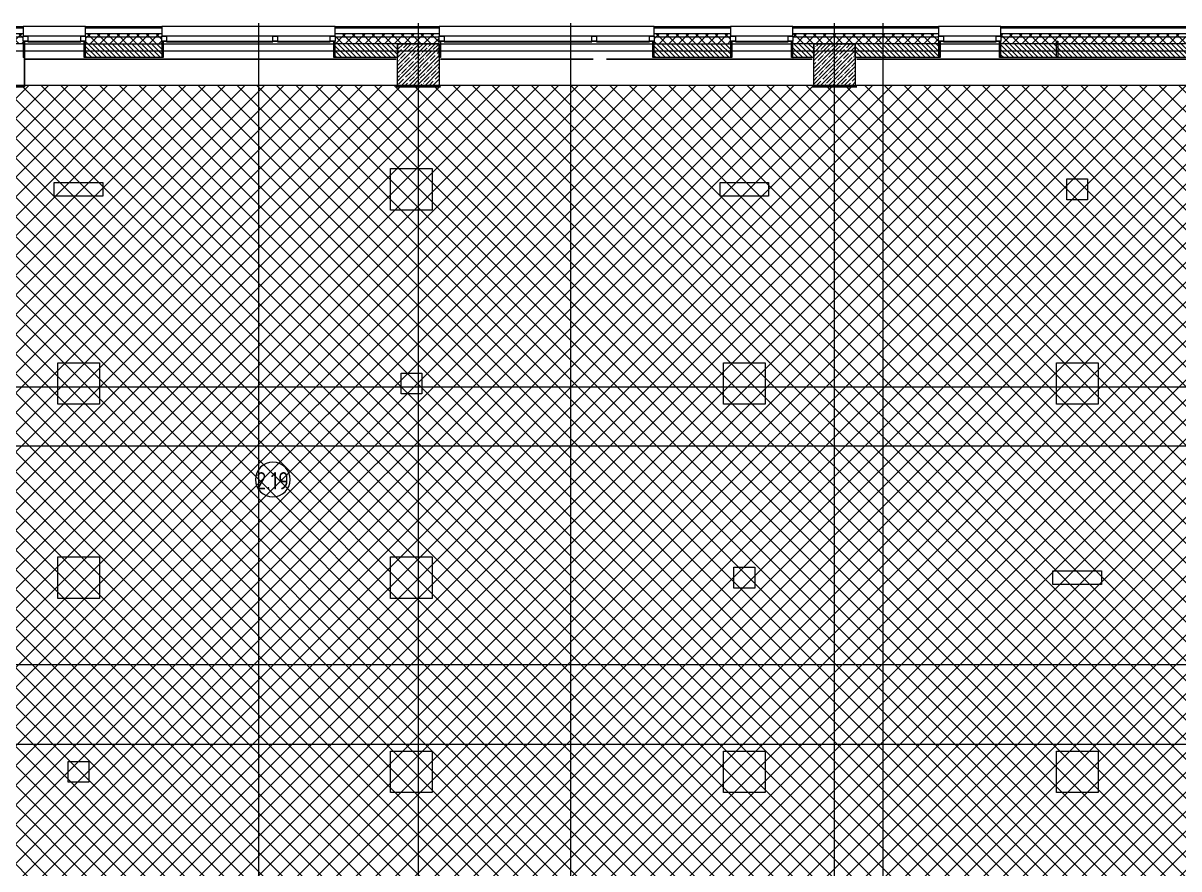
# Model space of a CAD drawing. Header units: millimetres. Extents: x 36059 to 234328, y -8553 to 29000.
# Drawn here: x 48760 to 65425, y 15200 to 27398 of the extents above; entities that cross this region are included whole.
import ezdxf

# ---------------------------------------------------------------- set-up
doc = ezdxf.new("R2010")
doc.units = ezdxf.units.MM
doc.linetypes.add('Осевая', pattern=[31.75, 6.35, -4.7625, 15.875, -4.7625])
for name, color, linetype, lineweight, true_color in [('A-ANNO-NOTE', 1, 'Continuous', 9, 0xff0000), ('A-CLNG-1', 7, 'Continuous', 9, 0xeaeaea), ('A-WALL-1', 7, 'Continuous', 9, 0x3c3c3c), ('A-WALL-2', 7, 'Continuous', 9, 0x535353), ('A-WALL-FNSH-1', 7, 'Continuous', 9, 0x3c3c3c), ('I-WALL-1', 7, 'Continuous', 9, 0x535353), ('S-COLS-1', 9, 'Continuous', 9, 0x808080), ('S-COLS-2', 7, 'Continuous', 9, 0x3c3c3c)]:
    doc.layers.add(name, color=color, linetype=linetype, lineweight=lineweight, true_color=true_color)
for name, color, linetype, lineweight in [('A-AREA-IDEN', 7, 'Continuous', 9), ('A-CLNG-PATT', 7, 'Continuous', 9), ('A-GLAZ', 7, 'Continuous', 9), ('A-GLAZ-1', 7, 'Continuous', 13), ('A-WALL', 7, 'Continuous', 9), ('I-WALL', 7, 'Continuous', 9), ('S-COLS', 7, 'Continuous', 9), ('Оси', 7, 'Continuous', 9), ('Оси-2', 7, 'Осевая', 9)]:
    doc.layers.add(name, color=color, linetype=linetype, lineweight=lineweight)
doc.styles.add('GOST Common', font='GOST_Common.ttf', dxfattribs={"width": 0.9, "height": 250})
pattern_1 = [(45, (0, 0), (-70.71068, 70.71068), []), (135, (0, 0), (-70.71068, -70.71068), [])]
pattern_2 = [(45, (0, 0), (-57.02463, 57.02463), []), (45, (57.025, 0), (-57.02463, 57.02463), [100.806, -20.161, 3.353, -16.808])]
pattern_3 = [(0, (0, 0), (121.92, 30.48), [10.058, -81.382, 10.058, -81.382, -487.68]), (0, (0, 0), (121.92, 30.48), [-182.88, 10.058, -172.822, 10.058, -81.382, -213.36]), (0, (0, 0), (121.92, 30.48), [-457.2, 10.058, -50.902, 10.058, -142.342]), (120, (45.72, 15.24), (-87.356454, 90.345817), [10.058, -81.382, 10.058, -81.382, -487.68]), (120, (45.72, 15.24), (-87.356454, 90.345817), [-182.88, 10.058, -172.822, 10.058, -81.382, -213.36]), (120, (45.72, 15.24), (-87.356454, 90.345817), [-457.2, 10.058, -50.902, 10.058, -142.342]), (240, (60.96, 76.2), (-34.563546, -120.825817), [10.058, -81.382, 10.058, -81.382, -487.68]), (240, (60.96, 76.2), (-34.563546, -120.825817), [-182.88, 10.058, -172.822, 10.058, -81.382, -213.36]), (240, (60.96, 76.2), (-34.563546, -120.825817), [-457.2, 10.058, -50.902, 10.058, -142.342])]

# ---------------------------------------------------------------- blocks, each defined once
blk = doc.blocks.new('120_Окно_СКБ_2Ст - 120_Окно_СКБ_2Ст 3100х2500 _мал_створка слева_ 2-19089248-Сводный план потолка 3 этажа в осях 12-23')
at = {"layer": 'A-GLAZ'}
for p, q in [((1550, -5), (-1550, -5)), ((-1550, -75), (1550, -75))]:
    blk.add_line(p, q, dxfattribs=at)
at = {"layer": 'A-GLAZ-1'}
for p, q in [((-1550, -75), (-1550, -5)), ((-1550, -5), (-1480, -5)), ((-1480, -75), (-1550, -75)), ((-1480, -5), (-1480, -75)), ((-1480, -75), (-1480, -85)), ((-1480, -85), (650, -85)), ((-1430, -85), (-1430, -75)), ((600, -85), (600, -75)), ((650, -75), (650, -5)), ((650, -5), (720, -5)), ((720, -75), (650, -75)), ((650, -85), (650, -75)), ((720, -5), (720, -75)), ((720, -75), (720, -85)), ((720, -85), (1480, -85)), ((770, -85), (770, -75)), ((1430, -85), (1430, -75)), ((1480, -75), (1480, -5)), ((1480, -5), (1550, -5)), ((1550, -75), (1480, -75)), ((1480, -85), (1480, -75)), ((1550, -5), (1550, -75))]:
    blk.add_line(p, q, dxfattribs=at)
blk = doc.blocks.new('120_Окно_СКБ_2Ст - 120_Окно_СКБ_2Ст 2500х2500 _мал створка справа_-23206729-Сводный план потолка 3 этажа в осях 12-23')
at = {"layer": 'A-GLAZ'}
for p, q in [((1250, -5), (-1250, -5)), ((-1250, -75), (1250, -75))]:
    blk.add_line(p, q, dxfattribs=at)
at = {"layer": 'A-GLAZ-1'}
for p, q in [((-1250, -75), (-1250, -5)), ((-1250, -5), (-1180, -5)), ((-1180, -75), (-1250, -75)), ((-1180, -5), (-1180, -75)), ((-1180, -75), (-1180, -85)), ((-1180, -85), (350, -85)), ((-1130, -85), (-1130, -75)), ((300, -85), (300, -75)), ((350, -75), (350, -5)), ((350, -5), (420, -5)), ((420, -75), (350, -75)), ((350, -85), (350, -75)), ((420, -5), (420, -75)), ((420, -75), (420, -85)), ((420, -85), (1180, -85)), ((470, -85), (470, -75)), ((1130, -85), (1130, -75)), ((1180, -75), (1180, -5)), ((1180, -5), (1250, -5)), ((1250, -75), (1180, -75)), ((1180, -85), (1180, -75)), ((1250, -5), (1250, -75))]:
    blk.add_line(p, q, dxfattribs=at)
blk = doc.blocks.new('120_Окно_СКБ_1Ст - 120_Окно_СКБ_1Ст_900х2500_h_-21649151-Сводный план потолка 3 этажа в осях 12-23')
at = {"layer": 'A-GLAZ'}
for p, q in [((450, -5), (-450, -5)), ((-450, -75), (450, -75))]:
    blk.add_line(p, q, dxfattribs=at)
at = {"layer": 'A-GLAZ-1'}
for p, q in [((-450, -75), (-450, -5)), ((-450, -5), (-380, -5)), ((-380, -75), (-450, -75)), ((-380, -5), (-380, -75)), ((-380, -75), (-380, -85)), ((-380, -85), (380, -85)), ((-330, -85), (-330, -75)), ((330, -85), (330, -75)), ((380, -75), (380, -5)), ((380, -5), (450, -5)), ((450, -75), (380, -75)), ((380, -85), (380, -75)), ((450, -5), (450, -75))]:
    blk.add_line(p, q, dxfattribs=at)
blk = doc.blocks.new('120_Окно_СКБ_1Ст - 120_Окно_СКБ_1Ст 900х2500_h_-19906774-Сводный план потолка 3 этажа в осях 12-23')
at = {"layer": 'A-GLAZ'}
for p, q in [((450, -5), (-450, -5)), ((-450, -75), (450, -75))]:
    blk.add_line(p, q, dxfattribs=at)
at = {"layer": 'A-GLAZ-1'}
for p, q in [((-450, -75), (-450, -5)), ((-450, -5), (-380, -5)), ((-380, -75), (-450, -75)), ((-380, -5), (-380, -75)), ((-380, -75), (-380, -85)), ((-380, -85), (380, -85)), ((-330, -85), (-330, -75)), ((330, -85), (330, -75)), ((380, -75), (380, -5)), ((380, -5), (450, -5)), ((450, -75), (380, -75)), ((380, -85), (380, -75)), ((450, -5), (450, -75))]:
    blk.add_line(p, q, dxfattribs=at)
blk = doc.blocks.new('Марка_Помещения - Номер-25198446-Сводный план потолка 3 этажа в осях 12-23')
at = {"layer": 'A-AREA-IDEN'}
for start, end in [(360, 180), (180, 360)]:
    blk.add_arc((0, 0), 2.5, start, end, dxfattribs=at)

msp = doc.modelspace()

# ---------------------------------------------------------------- hatches: boundary and pattern name
at = {"layer": 'A-CLNG-PATT'}
h = msp.add_hatch(dxfattribs=at)
h.set_pattern_fill('FP_69', color=256, style=0, pattern_type=2)
h.set_pattern_definition([(45, (0, 0), (-141.42136, 141.42136), []), (135, (0, 0), (-141.42136, -141.42136), [])])
h.paths.add_polyline_path([(65769.3, 12300), (66160, 12300), (66160, 12471), (66157.7, 12452.1), (66139, 12404.7), (66113.2, 12367.4), (66076, 12334.8), (66034.4, 12313), (65987.6, 12301.5), (65939.4, 12301.5), (65892.6, 12313), (65849.9, 12335.4), (65813.4, 12368), (65786.4, 12407.1), (65769.3, 12452.1), (65763.9, 12503.4), (65769.3, 12547.9), (65786.4, 12592.9), (65813.8, 12632.6), (65849.9, 12664.6), (65892.6, 12687), (65939.4, 12698.5), (65987.6, 12698.5), (66034.4, 12687), (66077.1, 12664.6), (66113.2, 12632.6), (66140.6, 12592.9), (66157.7, 12547.9), (66160, 12529), (66159.4, 26500), (42760, 26500), (42760, 12300), (65763.5, 12300)])
h.paths.add_polyline_path([(61160, 14457), (60960, 14457), (60960, 14657), (61160, 14657)])
h.paths.add_polyline_path([(61960, 14457), (61960, 14657), (62160, 14657), (62160, 14457)])
h.paths.add_polyline_path([(55160, 14457), (54960, 14457), (54960, 14657), (55160, 14657)])
h.paths.add_polyline_path([(53960, 14457), (53960, 14657), (54160, 14657), (54160, 14457)])
h.paths.add_polyline_path([(42955.9, 26084.5), (42909.1, 26096), (42866.4, 26118.4), (42830.3, 26150.4), (42802.9, 26190.1), (42785.8, 26235.1), (42780, 26283), (42785.8, 26330.9), (42802.9, 26375.9), (42830.3, 26415.6), (42866.4, 26447.6), (42909.1, 26470), (42955.9, 26481.5), (43004.1, 26481.5), (43050.9, 26470), (43093.6, 26447.6), (43129.7, 26415.6), (43157.1, 26375.9), (43174.2, 26330.9), (43180, 26283), (43174.2, 26235.1), (43157.1, 26190.1), (43129.7, 26150.4), (43093.6, 26118.4), (43050.9, 26096), (43004.1, 26084.5)])
at = {"layer": 'A-WALL'}
h = msp.add_hatch(dxfattribs=at)
h.set_pattern_fill('FP_20', color=256, style=0, pattern_type=2)
h.set_pattern_definition(pattern_1)
h.paths.add_polyline_path([(84520.7, 27200), (84520.7, 27250), (80350, 27250), (80350, 27200), (83395.3, 27200)])
h.paths.add_polyline_path([(77250, 27200), (77250, 27250), (76350, 27250), (76350, 27200)])
h.paths.add_polyline_path([(74250, 27200), (74250, 27250), (72910, 27250), (72910, 27200), (73204.2, 27200)])
h.paths.add_polyline_path([(70292.4, 27200), (70810, 27200), (70810, 27250), (69610, 27250), (69610, 27200)])
h.paths.add_polyline_path([(67110, 27200), (67110, 27250), (62860, 27250), (62860, 27200), (65924.8, 27200)])
h.paths.add_polyline_path([(61960, 27200), (61960, 27250), (59860, 27250), (59860, 27200), (61557.2, 27200)])
h.paths.add_polyline_path([(58960, 27200), (58960, 27250), (57860, 27250), (57860, 27200)])
h.paths.add_polyline_path([(54760, 27200), (54760, 27250), (53260, 27250), (53260, 27200)])
h.paths.add_polyline_path([(50760, 27200), (50760, 27250), (49660.3, 27250), (49660.3, 27200), (49910.2, 27200)])
h.paths.add_polyline_path([(48760.3, 27200), (48760.3, 27250), (47660, 27250), (47660, 27200)])
h.paths.add_polyline_path([(44560, 27200), (44560, 27250), (42060, 27250), (42060, 27200), (44086.7, 27200)])
h = msp.add_hatch(dxfattribs=at)
h.set_pattern_fill('FP_20', color=256, style=0, pattern_type=2)
h.set_pattern_definition(pattern_1)
h.paths.add_polyline_path([(84520.7, 27100), (84520.7, 27200), (80350, 27200), (80350, 27100), (83395.3, 27100)])
h.paths.add_polyline_path([(76350, 27100), (77250, 27100), (77250, 27200), (76350, 27200), (76350, 27140)])
h.paths.add_polyline_path([(74250, 27100), (74250, 27200), (72910, 27200), (72910, 27100), (73204.2, 27100)])
h.paths.add_polyline_path([(70810, 27100), (70810, 27200), (69610, 27200), (69610, 27100), (70292.4, 27100)])
h.paths.add_polyline_path([(67110, 27100), (67110, 27200), (62860, 27200), (62860, 27100), (65924.8, 27100)])
h.paths.add_polyline_path([(61960, 27100), (61960, 27200), (59860, 27200), (59860, 27100), (61557.2, 27100)])
h.paths.add_polyline_path([(58960, 27100), (58960, 27200), (57860, 27200), (57860, 27100)])
h.paths.add_polyline_path([(54760, 27100), (54760, 27200), (53260, 27200), (53260, 27100)])
h.paths.add_polyline_path([(50760, 27100), (50760, 27200), (49660.3, 27200), (49660.3, 27100), (49910.2, 27100)])
h.paths.add_polyline_path([(48760.3, 27100), (48760.3, 27200), (47660, 27200), (47660, 27100)])
h.paths.add_polyline_path([(44560, 27100), (44560, 27200), (42160, 27200), (42160, 27100), (44086.7, 27100)])
h = msp.add_hatch(dxfattribs=at)
h.set_pattern_fill('FP_19', color=256, style=0, pattern_type=2)
h.set_pattern_definition([(135, (0, 0), (-35.35534, -35.35534), [])])
h.paths.add_polyline_path([(84200, 26900), (84200, 27100), (81150, 27100), (81150, 26900), (83395.3, 26900)])
h.paths.add_polyline_path([(80350, 26900), (80650, 26900), (80650, 27100), (80350, 27100)])
h.paths.add_polyline_path([(76350, 26900), (76750, 26900), (76750, 27100), (76350, 27100), (76350, 27055.4)])
h.paths.add_polyline_path([(74060, 26900), (74250, 26900), (74250, 27100), (74040, 27100), (74040, 26900)])
h.paths.add_polyline_path([(73540, 26900), (73540, 27100), (72910, 27100), (72910, 26900), (73204.2, 26900)])
h.paths.add_polyline_path([(70292.4, 26900), (70310, 26900), (70310, 27100), (69610, 27100), (69610, 26900)])
h.paths.add_polyline_path([(67110, 26900), (67110, 27100), (66760, 27100), (66760, 26900), (66781, 26900)])
h.paths.add_polyline_path([(65924.8, 26900), (66160, 26900), (66160, 27100), (62860, 27100), (62860, 26900), (64468.9, 26900)])
h.paths.add_polyline_path([(61960, 26900), (61960, 27100), (60760, 27100), (60760, 26900), (61557.2, 26900)])
h.paths.add_polyline_path([(60160, 26900), (60160, 27100), (59860, 27100), (59860, 26900)])
h.paths.add_polyline_path([(58960, 26900), (58960, 27100), (57860, 27100), (57860, 26900)])
h.paths.add_polyline_path([(54160, 26900), (54160, 27100), (53260, 27100), (53260, 26900)])
h.paths.add_polyline_path([(50760, 26900), (50760, 27100), (49660.3, 27100), (49660.3, 26900), (49910.2, 26900)])
h.paths.add_polyline_path([(48760, 26900), (48760.3, 26900), (48760, 27100)])
h.paths.add_polyline_path([(48160, 26900), (48160, 27100), (47660, 27100), (47660, 26900)])
h.paths.add_polyline_path([(44560, 26900), (44560, 27100), (42760, 27100), (42760, 26900), (44086.7, 26900)])
at = {"layer": 'I-WALL'}
h = msp.add_hatch(dxfattribs=at)
h.set_pattern_fill('FP_65', color=256, style=0, pattern_type=2)
h.set_pattern_definition(pattern_3)
h.paths.add_polyline_path([(48780.3, 26900), (48780.3, 27140), (48760.3, 27140), (48760.3, 26900)])
h = msp.add_hatch(dxfattribs=at)
h.set_pattern_fill('FP_65', color=256, style=0, pattern_type=2)
h.set_pattern_definition(pattern_3)
h.paths.add_polyline_path([(49660.3, 26900), (49660.3, 27140), (49640.3, 27140), (49640.3, 26900)])
h = msp.add_hatch(dxfattribs=at)
h.set_pattern_fill('FP_65', color=256, style=0, pattern_type=2)
h.set_pattern_definition(pattern_3)
h.paths.add_polyline_path([(50780, 26900), (50780, 27140), (50760, 27140), (50760, 26900)])
h = msp.add_hatch(dxfattribs=at)
h.set_pattern_fill('FP_65', color=256, style=0, pattern_type=2)
h.set_pattern_definition(pattern_3)
h.paths.add_polyline_path([(53260, 26900), (53260, 27140), (53240, 27140), (53240, 26900)])
h = msp.add_hatch(dxfattribs=at)
h.set_pattern_fill('FP_65', color=256, style=0, pattern_type=2)
h.set_pattern_definition(pattern_3)
h.paths.add_polyline_path([(54780, 26900), (54780, 27140), (54760, 27140), (54760, 26900)])
h = msp.add_hatch(dxfattribs=at)
h.set_pattern_fill('FP_65', color=256, style=0, pattern_type=2)
h.set_pattern_definition(pattern_3)
h.paths.add_polyline_path([(57860, 26900), (57860, 27140), (57840, 27140), (57840, 26900)])
h = msp.add_hatch(dxfattribs=at)
h.set_pattern_fill('FP_65', color=256, style=0, pattern_type=2)
h.set_pattern_definition(pattern_3)
h.paths.add_polyline_path([(58980, 26900), (58980, 27140), (58960, 27140), (58960, 26900)])
h = msp.add_hatch(dxfattribs=at)
h.set_pattern_fill('FP_65', color=256, style=0, pattern_type=2)
h.set_pattern_definition(pattern_3)
h.paths.add_polyline_path([(59860, 26900), (59860, 27140), (59840, 27140), (59840, 26900)])
h = msp.add_hatch(dxfattribs=at)
h.set_pattern_fill('FP_65', color=256, style=0, pattern_type=2)
h.set_pattern_definition(pattern_3)
h.paths.add_polyline_path([(61980, 26900), (61980, 27140), (61960, 27140), (61960, 26900)])
h = msp.add_hatch(dxfattribs=at)
h.set_pattern_fill('FP_65', color=256, style=0, pattern_type=2)
h.set_pattern_definition(pattern_3)
h.paths.add_polyline_path([(62860, 26900), (62860, 27140), (62840, 27140), (62840, 26900)])
h = msp.add_hatch(dxfattribs=at)
h.set_pattern_fill('FP_65', color=256, style=0, pattern_type=2)
h.set_pattern_definition(pattern_3)
h.paths.add_polyline_path([(63680, 26900), (63680, 27140), (63660, 27140), (63660, 26900)])
at = {"layer": 'S-COLS-1'}
h = msp.add_hatch(dxfattribs=at)
h.set_pattern_fill('FP_17', color=256, style=0, pattern_type=2)
h.set_pattern_definition(pattern_2)
h.paths.add_polyline_path([(54160, 26500), (54760, 26500), (54760, 27100), (54160, 27100), (54160, 26900)])
h = msp.add_hatch(dxfattribs=at)
h.set_pattern_fill('FP_17', color=256, style=0, pattern_type=2)
h.set_pattern_definition(pattern_2)
h.paths.add_polyline_path([(60160, 26500), (60760, 26500), (60760, 27100), (60160, 27100), (60160, 26900)])

# ---------------------------------------------------------------- linework, layer by layer
at = {"layer": 'A-ANNO-NOTE'}
for p, q in [((54060, 25300), (54660, 25300)), ((54060, 24700), (54060, 25300)), ((54660, 25300), (54660, 24700)), ((49210, 25100), (49910, 25100)), ((49210, 24900), (49210, 25100)), ((49910, 25100), (49910, 24900)), ((58810, 25100), (59510, 25100)), ((58810, 24900), (58810, 25100)), ((59510, 25100), (59510, 24900)), ((63810, 25150), (64110, 25150)), ((63810, 24850), (63810, 25150)), ((64110, 25150), (64110, 24850)), ((49910, 24900), (49210, 24900)), ((59510, 24900), (58810, 24900)), ((64110, 24850), (63810, 24850)), ((54660, 24700), (54060, 24700)), ((49260, 22500), (49860, 22500)), ((49260, 21900), (49260, 22500)), ((49860, 22500), (49860, 21900)), ((58860, 22500), (59460, 22500)), ((58860, 21900), (58860, 22500)), ((59460, 22500), (59460, 21900)), ((63660, 22500), (64260, 22500)), ((63660, 21900), (63660, 22500)), ((64260, 22500), (64260, 21900)), ((54210, 22350), (54510, 22350)), ((54210, 22050), (54210, 22350)), ((54510, 22350), (54510, 22050)), ((54510, 22050), (54210, 22050)), ((49860, 21900), (49260, 21900)), ((59460, 21900), (58860, 21900)), ((64260, 21900), (63660, 21900)), ((49260, 19700), (49860, 19700)), ((49260, 19100), (49260, 19700)), ((49860, 19700), (49860, 19100)), ((54060, 19700), (54660, 19700)), ((54060, 19100), (54060, 19700)), ((54660, 19700), (54660, 19100)), ((59010, 19550), (59310, 19550)), ((59010, 19250), (59010, 19550)), ((59310, 19550), (59310, 19250)), ((63610, 19500), (64310, 19500)), ((63610, 19300), (63610, 19500)), ((64310, 19500), (64310, 19300)), ((59310, 19250), (59010, 19250)), ((64310, 19300), (63610, 19300)), ((49860, 19100), (49260, 19100)), ((54660, 19100), (54060, 19100)), ((54060, 16900), (54660, 16900)), ((54060, 16300), (54060, 16900)), ((54660, 16900), (54660, 16300)), ((58860, 16900), (59460, 16900)), ((58860, 16300), (58860, 16900)), ((59460, 16900), (59460, 16300)), ((63660, 16900), (64260, 16900)), ((63660, 16300), (63660, 16900)), ((64260, 16900), (64260, 16300)), ((49410, 16750), (49710, 16750)), ((49410, 16450), (49410, 16750)), ((49710, 16750), (49710, 16450)), ((49710, 16450), (49410, 16450)), ((54660, 16300), (54060, 16300)), ((59460, 16300), (58860, 16300)), ((64260, 16300), (63660, 16300))]:
    msp.add_line(p, q, dxfattribs=at)
at = {"layer": 'A-CLNG-1'}
msp.add_line((66160, 26500), (42781, 26500), dxfattribs=at)
at = {"layer": 'A-WALL'}
for p, q in [((47660, 27330), (48760.3, 27330)), ((47660, 27250), (48760.3, 27250)), ((47660, 27200), (48760.3, 27200)), ((49660.3, 27330), (50760, 27330)), ((49660.3, 27250), (50760, 27250)), ((49660.3, 27200), (50760, 27200)), ((53260, 27330), (54760, 27330)), ((53260, 27250), (54760, 27250)), ((53260, 27200), (54760, 27200)), ((57860, 27330), (58960, 27330)), ((57860, 27250), (58960, 27250)), ((57860, 27200), (58960, 27200)), ((59860, 27330), (61960, 27330)), ((59860, 27250), (61960, 27250)), ((59860, 27200), (61960, 27200)), ((62860, 27330), (67110, 27330)), ((62860, 27250), (67110, 27250)), ((62860, 27200), (67110, 27200)), ((54160, 27100), (54160, 26900)), ((60160, 27100), (60160, 26900)), ((60760, 26900), (60760, 27100))]:
    msp.add_line(p, q, dxfattribs=at)
at = {"layer": 'A-WALL-1'}
for p, q in [((48760.3, 27330), (48760.3, 27210)), ((49660.3, 27210), (49660.3, 27330)), ((50760, 27330), (50760, 27210)), ((53260, 27210), (53260, 27330)), ((54760, 27330), (54760, 27210)), ((57860, 27210), (57860, 27330)), ((58960, 27330), (58960, 27210)), ((59860, 27210), (59860, 27330)), ((61960, 27330), (61960, 27210)), ((62860, 27210), (62860, 27330)), ((48760.3, 27100), (47660, 27100)), ((48760.3, 27140), (48760.3, 26900)), ((48780.3, 27140), (48780.3, 26900)), ((49640.3, 26900), (49640.3, 27140)), ((49660.3, 26900), (49660.3, 27140)), ((49660.3, 27100), (50760, 27100)), ((50760, 27140), (50760, 26900)), ((50780, 27140), (50780, 26900)), ((53240, 26900), (53240, 27140)), ((53260, 26900), (53260, 27140)), ((54760, 27100), (53260, 27100)), ((54760, 26900), (54760, 27140)), ((54780, 27140), (54780, 26900)), ((57840, 26900), (57840, 27140)), ((57860, 26900), (57860, 27140)), ((57860, 27100), (58960, 27100)), ((58960, 27140), (58960, 26900)), ((58980, 27140), (58980, 26900)), ((59840, 26900), (59840, 27140)), ((59860, 26900), (59860, 27140)), ((61960, 27100), (59860, 27100)), ((61960, 27140), (61960, 26900)), ((61980, 27140), (61980, 26900)), ((62840, 26900), (62840, 27140)), ((62860, 26900), (62860, 27140)), ((67110, 27100), (62860, 27100)), ((63660, 26900), (63660, 27140)), ((63660, 27140), (63680, 27140)), ((63680, 27140), (63680, 26900)), ((48780.3, 26900), (48760, 26900)), ((50780, 26900), (49640.3, 26900)), ((54160, 26900), (53240, 26900)), ((54780, 26900), (54760, 26900)), ((58980, 26900), (57840, 26900)), ((60160, 26900), (59840, 26900)), ((61980, 26900), (60760, 26900)), ((66160, 26900), (62840, 26900))]:
    msp.add_line(p, q, dxfattribs=at)
at = {"layer": 'A-WALL-2'}
for p, q in [((49660.3, 27350), (48760.3, 27350)), ((53260, 27350), (50760, 27350)), ((57860, 27350), (54760, 27350)), ((59860, 27350), (58960, 27350)), ((62860, 27350), (61960, 27350)), ((48780.3, 27100), (49640.3, 27100)), ((50780, 27100), (53240, 27100)), ((54780, 27100), (57840, 27100)), ((58980, 27100), (59840, 27100)), ((61980, 27100), (62840, 27100))]:
    msp.add_line(p, q, dxfattribs=at)
at = {"layer": 'A-WALL-FNSH-1'}
for p, q in [((47660, 27350), (48760.3, 27350)), ((48760.3, 27350), (48760.3, 27330)), ((49660.3, 27330), (49660.3, 27350)), ((49660.3, 27350), (50760, 27350)), ((50760, 27350), (50760, 27330)), ((53260, 27330), (53260, 27350)), ((53260, 27350), (54760, 27350)), ((54760, 27350), (54760, 27330)), ((57860, 27330), (57860, 27350)), ((57860, 27350), (58960, 27350)), ((58960, 27350), (58960, 27330)), ((59860, 27330), (59860, 27350)), ((59860, 27350), (61960, 27350)), ((61960, 27350), (61960, 27330)), ((62860, 27330), (62860, 27350)), ((62860, 27350), (67110, 27350)), ((48781.3, 27140), (48781.3, 26479)), ((49639.3, 26900), (49639.3, 27140)), ((50781, 27140), (50781, 26900)), ((53239, 26900), (53239, 27140)), ((54781, 27140), (54781, 26900)), ((57839, 26900), (57839, 27140)), ((58981, 27140), (58981, 26900)), ((59839, 26900), (59839, 27140)), ((61981, 27140), (61981, 26900)), ((62839, 26900), (62839, 27140)), ((63680, 27140), (63681, 27140)), ((63681, 27140), (63681, 26900)), ((48780.3, 26480), (48780.3, 26900)), ((48780.3, 26900), (48781.3, 26900)), ((49640.3, 26900), (49639.3, 26900)), ((49660.3, 26879), (49660.3, 26880)), ((49660.3, 26880), (50760.2, 26880)), ((50760.2, 26879), (49660.3, 26879)), ((50760.2, 26880), (50760.2, 26879)), ((50781, 26900), (50780, 26900)), ((53240, 26900), (53239, 26900)), ((53260, 26879), (53260, 26880)), ((53260, 26880), (54140, 26880)), ((54140, 26879), (53260, 26879)), ((54140, 26880), (54140, 26879)), ((54781, 26900), (54780, 26900)), ((57840, 26900), (57839, 26900)), ((57860, 26879), (57860, 26880)), ((57860, 26880), (58960, 26880)), ((58960, 26879), (57860, 26879)), ((58960, 26880), (58960, 26879)), ((58981, 26900), (58980, 26900)), ((59840, 26900), (59839, 26900)), ((59860, 26879), (59860, 26880)), ((59860, 26880), (60140, 26880)), ((60140, 26879), (59860, 26879)), ((60140, 26880), (60140, 26879)), ((60781, 26879), (60781, 26880)), ((60781, 26880), (61960, 26880)), ((61960, 26879), (60781, 26879)), ((61960, 26880), (61960, 26879)), ((61981, 26900), (61980, 26900)), ((62840, 26900), (62839, 26900)), ((62860, 26879), (62860, 26880)), ((62860, 26880), (66140, 26880)), ((66140, 26879), (62860, 26879)), ((48140, 26480), (48780.3, 26480)), ((48781.3, 26479), (48140, 26479)), ((54140, 26479), (54140, 26480)), ((54140, 26480), (54781, 26480)), ((54781, 26479), (54140, 26479)), ((54781, 26480), (54781, 26479)), ((60140, 26479), (60140, 26480)), ((60140, 26480), (60781, 26480)), ((60781, 26479), (60140, 26479)), ((60781, 26480), (60781, 26479))]:
    msp.add_line(p, q, dxfattribs=at)
at = {"layer": 'I-WALL-1'}
for p, q in [((48780.8, 26880), (48780.8, 26879)), ((49660.3, 26880), (48780.8, 26880)), ((48780.8, 26879), (49660.3, 26879)), ((53260, 26880), (50760.2, 26880)), ((50760.2, 26879), (53260, 26879)), ((54781, 26880), (54781, 26879)), ((56980.5, 26880), (54781, 26880)), ((54781, 26879), (56980.5, 26879)), ((56980.5, 26880), (56980.5, 26879)), ((57170, 26880), (57170, 26879)), ((57860, 26880), (57170, 26880)), ((57170, 26879), (57860, 26879)), ((59860, 26880), (58960, 26880)), ((58960, 26879), (59860, 26879)), ((62860, 26880), (61960, 26880)), ((61960, 26879), (62860, 26879))]:
    msp.add_line(p, q, dxfattribs=at)
at = {"layer": 'S-COLS'}
for p, q in [((54160, 26900), (54160, 27100)), ((60160, 26900), (60160, 27100)), ((60760, 27100), (60760, 26900))]:
    msp.add_line(p, q, dxfattribs=at)
at = {"layer": 'S-COLS-2'}
for p, q in [((54160, 27100), (54760, 27100)), ((54760, 27100), (54760, 26500)), ((60160, 27100), (60760, 27100)), ((54160, 26500), (54160, 26900)), ((60160, 26500), (60160, 26900)), ((60760, 26900), (60760, 26500)), ((54760, 26500), (54160, 26500)), ((60760, 26500), (60160, 26500))]:
    msp.add_line(p, q, dxfattribs=at)
at = {"layer": 'Оси'}
for p, q in [((52160, 24898.1), (52160, 27398.1)), ((54460, 24898.1), (54460, 27398.1)), ((56660, 24898.1), (56660, 27398.1)), ((60460, 24898.1), (60460, 27398.1)), ((61160, 24898.1), (61160, 27398.1))]:
    msp.add_line(p, q, dxfattribs=at)
at = {"layer": 'Оси-2'}
for p, q in [((39359.2, 27000), (82200, 27000)), ((52160, 593.7), (52160, 24898.1)), ((54460, 593.7), (54460, 24898.1)), ((56660, 593.7), (56660, 24898.1)), ((60460, 593.7), (60460, 24898.1)), ((61160, 593.7), (61160, 24898.1)), ((39359.2, 22150), (82200, 22150)), ((39359.2, 21300), (82200, 21300)), ((39359.2, 18150), (82200, 18150)), ((39359.2, 17000), (82200, 17000))]:
    msp.add_line(p, q, dxfattribs=at)

# ---------------------------------------------------------------- block references
at = {"layer": 'A-AREA-IDEN', "xscale": 99.99999999999993, "yscale": 99.99999999999993, "zscale": 99.99999999999993}
msp.add_blockref('Марка_Помещения - Номер-25198446-Сводный план потолка 3 этажа в осях 12-23', (52361.8, 20814.6), dxfattribs=at)
at = {"layer": 'A-GLAZ'}
for name, p in [('120_Окно_СКБ_1Ст - 120_Окно_СКБ_1Ст_900х2500_h_-21649151-Сводный план потолка 3 этажа в осях 12-23', (49210.3, 27215)), ('120_Окно_СКБ_2Ст - 120_Окно_СКБ_2Ст 2500х2500 _мал створка справа_-23206729-Сводный план потолка 3 этажа в осях 12-23', (52010, 27215)), ('120_Окно_СКБ_2Ст - 120_Окно_СКБ_2Ст 3100х2500 _мал_створка слева_ 2-19089248-Сводный план потолка 3 этажа в осях 12-23', (56310, 27215)), ('120_Окно_СКБ_1Ст - 120_Окно_СКБ_1Ст 900х2500_h_-19906774-Сводный план потолка 3 этажа в осях 12-23', (59410, 27215)), ('120_Окно_СКБ_1Ст - 120_Окно_СКБ_1Ст 900х2500_h_-19906774-Сводный план потолка 3 этажа в осях 12-23', (62410, 27215))]:
    msp.add_blockref(name, p, dxfattribs=at)

# ---------------------------------------------------------------- texts
at = {"layer": 'A-AREA-IDEN', "insert": (52119.9, 20923.2), "char_height": 250, "width": 606.076, "attachment_point": 1, "style": 'GOST Common'}
msp.add_mtext('2.19', dxfattribs=at)

doc.saveas('drawing.dxf')
